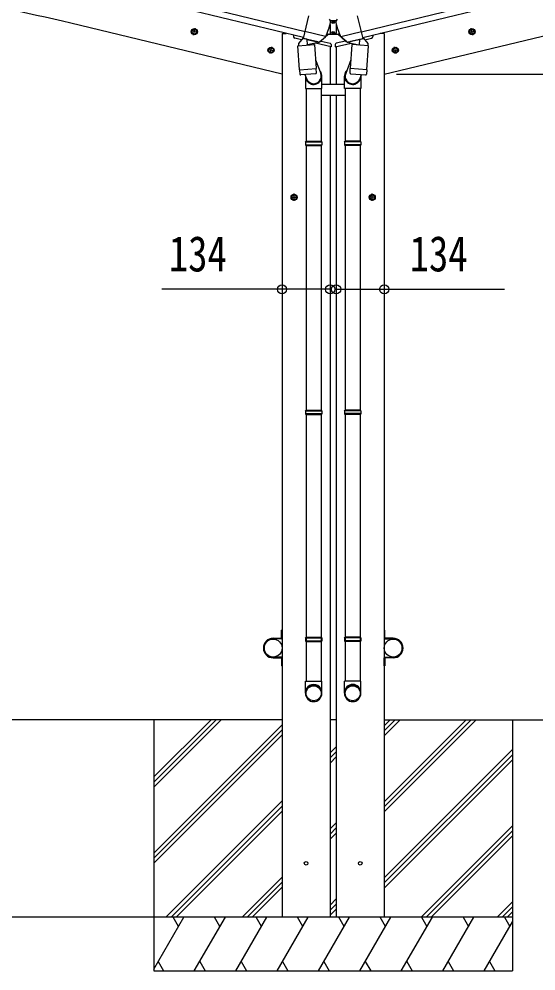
# Model space of a CAD drawing. Units: millimetres, scale not verified. Extents: x -12615 to 12615, y -8910 to 8910.
# Drawn here: x -7328 to -5886, y -4915 to -2262 of the extents above; entities that cross this region are included whole.
import ezdxf
from ezdxf.enums import TextEntityAlignment as Align

# ---------------------------------------------------------------- set-up
doc = ezdxf.new("R2010")
doc.units = ezdxf.units.MM
doc.header["$LTSCALE"] = 50
for name, color, linetype in [('0-5_YKK_13', 4, 'Continuous'), ('0-6_YKK_A1', 4, 'Continuous'), ('0-7_YKK_D', 6, 'Continuous')]:
    doc.layers.add(name, color=color, linetype=linetype)
doc.styles.add('ＭＳ ゴシック', font='')
doc.styles.get('ＭＳ ゴシック').set_extended_font_data('MS Gothic')

msp = doc.modelspace()

# ---------------------------------------------------------------- linework, layer by layer
at = {"layer": '0-5_YKK_13'}
for p, q in [((-6463.21, -2261.82), (-6459.36, -2268.12)), ((-6460.44, -2276.73), (-6460.44, -2301.2)), ((-6459.4, -2268.58), (-6459.19, -2266.7)), ((-6458.99, -2270.4), (-6459.27, -2271.55)), ((-6444.69, -2266.7), (-6459.19, -2266.7)), ((-6450.68, -2271.42), (-6449.84, -2271.42)), ((-6444.89, -2270.4), (-6444.61, -2271.55)), ((-6444.48, -2268.58), (-6444.69, -2266.7)), ((-6440.67, -2261.82), (-6444.53, -2268.12)), ((-6443.44, -2276.73), (-6443.44, -2301.2)), ((-6829.45, -2299.57), (-6848.9, -2294.9)), ((-6846.47, -2295.48), (-6841.31, -2290.04)), ((-6844.34, -2302.68), (-6846.47, -2295.48)), ((-6841.51, -2306.96), (-6836.84, -2287.51)), ((-6841.31, -2290.04), (-6834.01, -2291.79)), ((-6834.01, -2291.79), (-6831.88, -2298.99)), ((-6562.42, -2306.91), (-6562.42, -2310.23)), ((-6473.05, -2310.7), (-6530.55, -2296.9)), ((-6486.49, -2323.82), (-6465.44, -2305.2)), ((-6472.01, -2309.01), (-6466.43, -2304.08)), ((-6465.44, -2303.7), (-6458.98, -2303.7)), ((-6438.44, -2305.2), (-6465.44, -2305.2)), ((-6458.69, -2304.2), (-6460.44, -2301.2)), ((-6458.69, -2304.2), (-6445.19, -2304.2)), ((-6450.68, -2300.12), (-6449.84, -2300.12)), ((-6445.19, -2304.2), (-6443.44, -2301.2)), ((-6444.9, -2303.7), (-6438.44, -2303.7)), ((-6417.39, -2323.82), (-6438.44, -2305.2)), ((-6431.87, -2309.01), (-6437.45, -2304.08)), ((-6430.83, -2310.7), (-6373.33, -2296.9)), ((-6341.46, -2306.91), (-6341.46, -2310.23)), ((-6074.43, -2299.57), (-6054.98, -2294.9)), ((-6069.87, -2291.79), (-6072, -2298.99)), ((-6062.57, -2290.04), (-6069.87, -2291.79)), ((-6062.37, -2306.96), (-6067.04, -2287.51)), ((-6057.41, -2295.48), (-6062.57, -2290.04)), ((-6059.54, -2302.68), (-6057.41, -2295.48)), ((-6540.09, -2319.53), (-6558.59, -2315.09)), ((-6550.12, -2336.26), (-6504.43, -2333.06)), ((-6535.71, -2314.49), (-6549.02, -2329.81)), ((-6549.02, -2329.81), (-6548.58, -2336.15)), ((-6534.76, -2314.43), (-6535.71, -2314.49)), ((-6531.68, -2316.9), (-6533.21, -2316.53)), ((-6494.97, -2325.71), (-6531.68, -2316.9)), ((-6525.73, -2318.72), (-6524.71, -2333.33)), ((-6497.52, -2327.72), (-6523.33, -2334.15)), ((-6506.21, -2329.88), (-6505.98, -2333.17)), ((-6504.43, -2333.06), (-6499.76, -2399.9)), ((-6457.87, -2339.27), (-6501.68, -2328.75)), ((-6492.61, -2326.18), (-6500.13, -2324.38)), ((-6496.81, -2325.94), (-6496.76, -2326.68)), ((-6493.44, -2326.08), (-6494.97, -2325.71)), ((-6489.9, -2325.61), (-6473.52, -2311.12)), ((-6485.89, -2323.29), (-6460.17, -2329.46)), ((-6457.87, -2332.38), (-6457.87, -2339.27)), ((-6446.01, -2339.27), (-6402.2, -2328.75)), ((-6446.01, -2332.38), (-6446.01, -2339.27)), ((-6417.99, -2323.29), (-6443.71, -2329.46)), ((-6413.98, -2325.61), (-6430.36, -2311.12)), ((-6411.27, -2326.18), (-6403.75, -2324.38)), ((-6410.44, -2326.08), (-6408.91, -2325.71)), ((-6408.91, -2325.71), (-6372.2, -2316.9)), ((-6407.07, -2325.94), (-6407.12, -2326.68)), ((-6406.36, -2327.72), (-6380.55, -2334.15)), ((-6399.45, -2333.06), (-6404.12, -2399.9)), ((-6353.76, -2336.26), (-6399.45, -2333.06)), ((-6397.67, -2329.88), (-6397.9, -2333.17)), ((-6378.15, -2318.72), (-6379.18, -2333.33)), ((-6372.2, -2316.9), (-6370.67, -2316.53)), ((-6369.12, -2314.43), (-6368.18, -2314.49)), ((-6368.18, -2314.49), (-6354.86, -2329.81)), ((-6363.79, -2319.53), (-6345.29, -2315.09)), ((-6354.86, -2329.81), (-6355.31, -2336.15)), ((-6615.53, -2350.93), (-6634.98, -2346.26)), ((-6632.55, -2346.84), (-6627.39, -2341.4)), ((-6630.42, -2354.04), (-6632.55, -2346.84)), ((-6627.59, -2358.32), (-6622.92, -2338.87)), ((-6627.39, -2341.4), (-6620.09, -2343.15)), ((-6620.09, -2343.15), (-6617.96, -2350.34)), ((-6545.45, -2403.1), (-6550.12, -2336.26)), ((-6358.43, -2403.1), (-6353.76, -2336.26)), ((-6288.35, -2350.93), (-6268.9, -2346.26)), ((-6283.79, -2343.15), (-6285.92, -2350.34)), ((-6276.49, -2341.4), (-6283.79, -2343.15)), ((-6276.29, -2358.32), (-6280.96, -2338.87)), ((-6271.33, -2346.84), (-6276.49, -2341.4)), ((-6273.46, -2354.04), (-6271.33, -2346.84)), ((-6501.49, -2375.13), (-6486.8, -2413.69)), ((-6402.39, -2375.13), (-6417.08, -2413.69)), ((-6545.45, -2403.1), (-6499.76, -2399.9)), ((-6545.44, -2403.09), (-6544.55, -2415.79)), ((-6498.9, -2412.37), (-6499.77, -2399.9)), ((-6499.3, -2413.72), (-6499.29, -2413.72)), ((-6404.98, -2412.37), (-6404.11, -2399.9)), ((-6404.58, -2413.72), (-6404.59, -2413.72)), ((-6358.43, -2403.1), (-6404.12, -2399.9)), ((-6358.45, -2403.09), (-6359.33, -2415.79)), ((-6500.74, -2414.5), (-6542.44, -2417.42)), ((-6530.83, -2416.61), (-6526.28, -2427.93)), ((-6529.43, -2421.11), (-6529.43, -2455.77)), ((-6483.43, -2455.77), (-6483.43, -2421.42)), ((-6420.45, -2455.77), (-6420.45, -2421.42)), ((-6403.14, -2414.5), (-6361.44, -2417.42)), ((-6373.05, -2416.61), (-6377.6, -2427.93)), ((-6374.45, -2421.11), (-6374.45, -2455.77)), ((-6529.43, -2455.77), (-6483.43, -2455.77)), ((-6527.43, -2455.77), (-6527.43, -2602.47)), ((-6485.43, -2455.77), (-6485.43, -2602.47)), ((-6420.45, -2444.12), (-6483.43, -2444.12)), ((-6374.45, -2455.77), (-6420.45, -2455.77)), ((-6418.45, -2455.77), (-6418.45, -2602.47)), ((-6376.45, -2455.77), (-6376.45, -2602.47)), ((-6485.43, -2474.12), (-6418.45, -2474.12)), ((-6529.43, -2604.47), (-6528.43, -2602.47)), ((-6529.43, -2604.47), (-6483.43, -2604.47)), ((-6529.43, -2604.47), (-6529.43, -2612.47)), ((-6529.43, -2612.47), (-6483.43, -2612.47)), ((-6529.43, -2612.47), (-6528.43, -2614.47)), ((-6528.43, -2602.47), (-6484.43, -2602.47)), ((-6528.43, -2614.47), (-6484.43, -2614.47)), ((-6527.43, -2614.47), (-6527.43, -3351.65)), ((-6485.43, -2614.47), (-6485.43, -3351.65)), ((-6483.43, -2604.47), (-6484.43, -2602.47)), ((-6420.45, -2604.47), (-6419.45, -2602.47)), ((-6374.45, -2604.47), (-6420.45, -2604.47)), ((-6374.45, -2612.47), (-6420.45, -2612.47)), ((-6375.45, -2602.47), (-6419.45, -2602.47)), ((-6375.45, -2614.47), (-6419.45, -2614.47)), ((-6418.45, -2614.47), (-6418.45, -3351.65)), ((-6376.45, -2614.47), (-6376.45, -3351.65)), ((-6374.45, -2604.47), (-6375.45, -2602.47)), ((-6374.45, -2612.47), (-6375.45, -2614.47)), ((-6374.45, -2604.47), (-6374.45, -2612.47)), ((-6570.92, -2758.51), (-6550.92, -2758.51)), ((-6567.42, -2754.76), (-6560.92, -2751)), ((-6560.92, -2768.51), (-6560.92, -2748.51)), ((-6560.92, -2751), (-6554.42, -2754.76)), ((-6554.42, -2754.76), (-6554.42, -2762.26)), ((-6332.96, -2758.51), (-6352.96, -2758.51)), ((-6342.96, -2751), (-6349.46, -2754.76)), ((-6349.46, -2754.76), (-6349.46, -2762.26)), ((-6342.96, -2768.51), (-6342.96, -2748.51)), ((-6336.46, -2754.76), (-6342.96, -2751)), ((-6554.42, -2762.26), (-6560.92, -2766.01)), ((-6349.46, -2762.26), (-6342.96, -2766.01)), ((-6529.43, -3353.65), (-6528.43, -3351.65)), ((-6529.43, -3353.65), (-6483.43, -3353.65)), ((-6529.43, -3353.65), (-6529.43, -3361.65)), ((-6529.43, -3361.65), (-6483.43, -3361.65)), ((-6529.43, -3361.65), (-6528.43, -3363.65)), ((-6528.43, -3351.65), (-6484.43, -3351.65)), ((-6528.43, -3363.65), (-6484.43, -3363.65)), ((-6527.43, -3363.65), (-6527.43, -4106.84)), ((-6485.43, -3363.65), (-6485.43, -4106.84)), ((-6483.43, -3353.65), (-6484.43, -3351.65)), ((-6420.45, -3353.65), (-6419.45, -3351.65)), ((-6374.45, -3353.65), (-6420.45, -3353.65)), ((-6374.45, -3361.65), (-6420.45, -3361.65)), ((-6375.45, -3351.65), (-6419.45, -3351.65)), ((-6375.45, -3363.65), (-6419.45, -3363.65)), ((-6418.45, -3363.65), (-6418.45, -4106.84)), ((-6376.45, -3363.65), (-6376.45, -4106.84)), ((-6374.45, -3353.65), (-6375.45, -3351.65)), ((-6374.45, -3361.65), (-6375.45, -3363.65)), ((-6374.45, -3353.65), (-6374.45, -3361.65)), ((-6594.42, -3965), (-6596.42, -3965)), ((-6596.42, -3987.7), (-6596.42, -3965)), ((-6594.42, -3965), (-6594.42, -3987.7)), ((-6309.46, -3965), (-6307.46, -3965)), ((-6309.46, -3965), (-6309.46, -3987.7)), ((-6307.46, -3987.7), (-6307.46, -3965)), ((-6619.42, -3987.7), (-6596.42, -3987.7)), ((-6596.42, -3989.7), (-6619.42, -3989.7)), ((-6529.43, -3986.84), (-6528.43, -3984.84)), ((-6529.43, -3986.84), (-6483.43, -3986.84)), ((-6529.43, -3986.84), (-6529.43, -3994.84)), ((-6529.43, -3994.84), (-6483.43, -3994.84)), ((-6529.43, -3994.84), (-6528.43, -3996.84)), ((-6528.43, -3984.84), (-6484.43, -3984.84)), ((-6528.43, -3996.84), (-6484.43, -3996.84)), ((-6527.43, -3996.84), (-6527.43, -4106.84)), ((-6485.43, -3996.84), (-6485.43, -4106.84)), ((-6483.43, -3986.84), (-6484.43, -3984.84)), ((-6420.45, -3986.84), (-6419.45, -3984.84)), ((-6374.45, -3986.84), (-6420.45, -3986.84)), ((-6374.45, -3994.84), (-6420.45, -3994.84)), ((-6375.45, -3984.84), (-6419.45, -3984.84)), ((-6375.45, -3996.84), (-6419.45, -3996.84)), ((-6418.45, -3996.84), (-6418.45, -4106.84)), ((-6376.45, -3996.84), (-6376.45, -4106.84)), ((-6374.45, -3986.84), (-6375.45, -3984.84)), ((-6374.45, -3994.84), (-6375.45, -3996.84)), ((-6374.45, -3986.84), (-6374.45, -3994.84)), ((-6284.46, -3987.7), (-6307.46, -3987.7)), ((-6307.46, -3989.7), (-6284.46, -3989.7)), ((-6596.42, -4040.3), (-6619.42, -4040.3)), ((-6619.42, -4042.3), (-6596.42, -4042.3)), ((-6596.42, -4042.3), (-6596.42, -4065)), ((-6594.42, -4065), (-6594.42, -4042.3)), ((-6309.46, -4065), (-6309.46, -4042.3)), ((-6307.46, -4040.3), (-6284.46, -4040.3)), ((-6307.46, -4042.3), (-6307.46, -4065)), ((-6284.46, -4042.3), (-6307.46, -4042.3)), ((-6594.42, -4065), (-6596.42, -4065)), ((-6309.46, -4065), (-6307.46, -4065)), ((-6529.43, -4140.98), (-6529.43, -4106.84)), ((-6529.43, -4106.84), (-6483.43, -4106.84)), ((-6483.43, -4140.98), (-6483.43, -4106.84)), ((-6420.45, -4140.98), (-6420.45, -4106.84)), ((-6374.45, -4106.84), (-6420.45, -4106.84)), ((-6374.45, -4140.98), (-6374.45, -4106.84))]:
    msp.add_line(p, q, dxfattribs=at)
for points in [[(-6525.41, -2318.31), (-6535.13, -2315.97), (-6519.98, -2252.86)], [(-6378.47, -2318.31), (-6368.75, -2315.97), (-6383.9, -2252.86)], [(-6453.2, -2270.58), (-6454.04, -2270.58), (-6454.04, -2271.42), (-6453.2, -2271.42)], [(-6451.52, -2269.74), (-6451.52, -2268.9), (-6452.36, -2268.9), (-6452.36, -2269.74)], [(-6452.36, -2272.26), (-6452.36, -2273.1), (-6451.52, -2273.1), (-6451.52, -2272.26)], [(-6449.84, -2271.42), (-6449.84, -2270.58), (-6450.68, -2270.58)], [(-6831.88, -2298.99), (-6837.04, -2304.43), (-6844.34, -2302.68)], [(-6453.2, -2299.28), (-6454.04, -2299.28), (-6454.04, -2300.12), (-6453.2, -2300.12)], [(-6451.52, -2298.44), (-6451.52, -2297.6), (-6452.36, -2297.6), (-6452.36, -2298.44)], [(-6452.36, -2300.96), (-6452.36, -2301.8), (-6451.52, -2301.8), (-6451.52, -2300.96)], [(-6449.84, -2300.12), (-6449.84, -2299.28), (-6450.68, -2299.28)], [(-6072, -2298.99), (-6066.84, -2304.43), (-6059.54, -2302.68)], [(-6525.41, -2318.31), (-6525.17, -2318.46), (-6500.41, -2324.4), (-6500.13, -2324.38)], [(-6472.78, -2310.13), (-6473.36, -2310.97), (-6473.52, -2311.12)], [(-6431.1, -2310.13), (-6430.52, -2310.97), (-6430.36, -2311.12)], [(-6378.47, -2318.31), (-6378.71, -2318.46), (-6403.47, -2324.4), (-6403.75, -2324.38)], [(-6617.96, -2350.34), (-6623.12, -2355.79), (-6630.42, -2354.04)], [(-6285.92, -2350.34), (-6280.76, -2355.79), (-6273.46, -2354.04)], [(-6483.43, -2604.47), (-6483.43, -2612.47), (-6484.43, -2614.47)], [(-6420.45, -2604.47), (-6420.45, -2612.47), (-6419.45, -2614.47)], [(-6560.92, -2766.01), (-6567.42, -2762.26), (-6567.42, -2754.76)], [(-6342.96, -2766.01), (-6336.46, -2762.26), (-6336.46, -2754.76)], [(-6483.43, -3353.65), (-6483.43, -3361.65), (-6484.43, -3363.65)], [(-6420.45, -3353.65), (-6420.45, -3361.65), (-6419.45, -3363.65)], [(-6483.43, -3986.84), (-6483.43, -3994.84), (-6484.43, -3996.84)], [(-6420.45, -3986.84), (-6420.45, -3994.84), (-6419.45, -3996.84)]]:
    msp.add_lwpolyline(points, dxfattribs=at)
for centre, radius in [((-6451.94, -2271), 3.5), ((-6839.18, -2297.23), 8.5), ((-6839.18, -2297.23), 7.7), ((-6839.18, -2297.23), 6.5), ((-6451.94, -2299.7), 3.5), ((-6064.7, -2297.23), 8.5), ((-6064.7, -2297.23), 7.7), ((-6064.7, -2297.23), 6.5), ((-6625.26, -2348.59), 8.5), ((-6625.26, -2348.59), 7.7), ((-6625.26, -2348.59), 6.5), ((-6278.63, -2348.59), 8.5), ((-6278.63, -2348.59), 7.7), ((-6278.63, -2348.59), 6.5), ((-6560.92, -2758.51), 8.5), ((-6560.92, -2758.51), 7.7), ((-6560.92, -2758.51), 6.5), ((-6342.96, -2758.51), 8.5), ((-6342.96, -2758.51), 7.7), ((-6342.96, -2758.51), 6.5), ((-6619.42, -4015), 25), ((-6284.46, -4015), 25), ((-6527.42, -4615), 5), ((-6376.46, -4615), 5)]:
    msp.add_circle(centre, radius, dxfattribs=at)
for centre, radius, start, end in [((-6656.07, -2224.3), 202.4, 334.90875, 346.5), ((-6453.2, -2269.74), 0.84, 270, 0), ((-6453.2, -2272.26), 0.84, 0, 90), ((-6450.68, -2269.74), 0.84, 180, 270), ((-6450.68, -2272.26), 0.84, 90, 180), ((-6247.81, -2224.3), 202.4, 193.5, 205.09125), ((-6465.44, -2305.2), 1.5, 90, 131.5), ((-6453.2, -2298.44), 0.84, 270, 0), ((-6453.2, -2300.96), 0.84, 0, 90), ((-6450.68, -2298.44), 0.84, 180, 270), ((-6450.68, -2300.96), 0.84, 90, 180), ((-6438.44, -2305.2), 1.5, 48.5, 90), ((-6557.42, -2310.23), 5, 180, 256.5), ((-6533.09, -2316.04), 0.5, 221.23754, 256.5), ((-6526.33, -2318.8), 0.604, 7.79405, 79.40158), ((-6523.68, -2333.18), 1.03, 188.03431, 289.96103), ((-6497.76, -2326.75), 1, 284, 4), ((-6496.31, -2325.9), 0.5, 76.5, 184), ((-6493.33, -2325.59), 0.5, 256.5, 291.76246), ((-6487.48, -2322.7), 1.5, 244.36198, 311.5), ((-6460.87, -2332.38), 3, 0, 76.5), ((-6443.01, -2332.38), 3, 103.5, 180), ((-6416.4, -2322.7), 1.5, 228.5, 295.63802), ((-6410.55, -2325.59), 0.5, 248.23754, 283.5), ((-6407.57, -2325.9), 0.5, 356, 103.5), ((-6406.12, -2326.75), 1, 176, 256), ((-6380.2, -2333.18), 1.03, 250.03897, 351.96569), ((-6377.56, -2318.8), 0.604, 100.59842, 172.20595), ((-6370.79, -2316.04), 0.5, 283.5, 318.76246), ((-6346.46, -2310.23), 5, 283.5, 0), ((-6500.88, -2412.51), 2, 274, 322.59038), ((-6500.84, -2412.54), 1.95, 322.52234, 4.95983), ((-6403.04, -2412.54), 1.95, 175.04017, 217.47766), ((-6403, -2412.51), 2, 217.40962, 266), ((-6542.58, -2415.43), 2, 190.53157, 274), ((-6513.43, -2421.42), 30, 0, 2.54858), ((-6390.45, -2421.42), 30, 177.45142, 180), ((-6361.3, -2415.43), 2, 266, 349.46843), ((-6619.42, -4015), 27.3, 90, 270), ((-6619.42, -4015), 25.3, 90, 270), ((-6596.42, -3987.7), 2, 270, 0), ((-6307.46, -3987.7), 2, 180, 270), ((-6284.46, -4015), 27.3, 270, 90), ((-6284.46, -4015), 25.3, 270, 90), ((-6596.42, -4042.3), 2, 0, 90), ((-6307.46, -4042.3), 2, 90, 180)]:
    msp.add_arc(centre, radius, start, end, dxfattribs=at)
for centre, major_axis, ratio, start_param, end_param in [((-6461.91, -2269.68), (1.57, -2.57), 0.99628, 0.7835347, 1.5707963), ((-6441.97, -2269.68), (-1.57, -2.57), 0.99628, 4.712389, 5.4996506), ((-6491.91, -2323.26), (0.73, -2.92), 0.997631, 5.8041905, 5.8929484), ((-6491.94, -2323.13), (-2.63, 3.16), 0.650902, 2.1145521, 2.1873627), ((-6491.89, -2323.36), (0.73, -2.92), 0.997631, 5.965759, 6.7621801), ((-6411.99, -2323.36), (-0.73, -2.92), 0.997631, 5.8041905, 6.6006116), ((-6411.94, -2323.13), (2.63, 3.16), 0.650902, 4.0958226, 4.1686332), ((-6411.97, -2323.26), (-0.73, -2.92), 0.997631, 0.3902369, 0.4789948), ((-6506.43, -2421.11), (-23, 0), 0.996195, 6.2410469, 10.2078137), ((-6506.43, -2421.11), (-21, 0), 0.996195, 0.3319459, 3.5045169), ((-6397.45, -2421.11), (23, 0), 0.996195, 2.3585569, 6.3253237), ((-6397.45, -2421.11), (21, 0), 0.996195, 2.7786684, 5.9512394), ((-6506.43, -4139.24), (23, 0), 0.996195, 6.2831853, 9.424778), ((-6506.43, -4140.98), (23, 0), 0.996195, 6.2831853, 9.424778), ((-6397.45, -4139.24), (-23, 0), 0.996195, 3.1415927, 6.2831853), ((-6397.45, -4140.98), (-23, 0), 0.996195, 3.1415927, 6.2831853), ((-6506.43, -4140.98), (0, -23.43), 0.981806, 4.712389, 7.8539816), ((-6397.45, -4140.98), (0, -23.43), 0.981806, 4.712389, 7.8539816)]:
    msp.add_ellipse(centre, major_axis=major_axis, ratio=ratio, start_param=start_param, end_param=end_param, dxfattribs=at)
for centre, major_axis in [((-6506.43, -4140.98), (-21, 0)), ((-6397.45, -4140.98), (21, 0))]:
    msp.add_ellipse(centre, major_axis=major_axis, ratio=0.996195, dxfattribs=at)
at = {"layer": '0-6_YKK_A1'}
for p, q in [((-6534.59, -2313.72), (-7017.55, -2196.41)), ((-6530.49, -2297.17), (-7013.53, -2179.85)), ((-6373.39, -2297.17), (-5890.35, -2179.85)), ((-6369.29, -2313.72), (-5886.33, -2196.41)), ((-6594.42, -2415.13), (-7183.21, -2273.77)), ((-6309.46, -2415.13), (-5720.68, -2273.77)), ((-6594.42, -2302.01), (-6594.42, -4765.01)), ((-6594.42, -2302.01), (-6582.8, -2302.01)), ((-6309.46, -2302.01), (-6321.08, -2302.01)), ((-6309.46, -2302.01), (-6309.46, -4765.01)), ((-6460.42, -2338.66), (-6460.42, -2444.12)), ((-6443.46, -2338.66), (-6443.46, -2444.12)), ((-6460.42, -2474.12), (-6460.42, -4765.01)), ((-6443.46, -2474.12), (-6443.46, -4765.01)), ((-6594.42, -4215), (-8307.63, -4215)), ((-6951.94, -4215), (-6951.94, -4915)), ((-6951.94, -4374.37), (-6792.57, -4215)), ((-6951.94, -4388.51), (-6778.43, -4215)), ((-6951.94, -4402.65), (-6764.29, -4215)), ((-6443.44, -4215), (-6460.44, -4215)), ((-6309.46, -4215), (-4300.11, -4215)), ((-6309.46, -4471.78), (-6052.68, -4215)), ((-6309.46, -4443.5), (-6080.96, -4215)), ((-6309.46, -4457.64), (-6066.82, -4215)), ((-6309.46, -4259.65), (-6264.81, -4215)), ((-6309.46, -4245.51), (-6278.95, -4215)), ((-6309.46, -4231.37), (-6293.09, -4215)), ((-5951.94, -4215), (-5951.94, -4915)), ((-6951.94, -4586.5), (-6594.42, -4228.98)), ((-6951.94, -4600.64), (-6594.42, -4243.13)), ((-6951.94, -4614.78), (-6594.42, -4257.27)), ((-6460.44, -4307.14), (-6443.44, -4290.14)), ((-6309.46, -4655.63), (-5951.94, -4298.11)), ((-6460.44, -4321.28), (-6443.44, -4304.28)), ((-6460.44, -4335.42), (-6443.44, -4318.42)), ((-6309.46, -4669.77), (-5951.94, -4312.25)), ((-6309.46, -4683.91), (-5951.94, -4326.4)), ((-6918.31, -4765), (-6594.42, -4441.12)), ((-6904.17, -4765), (-6594.42, -4455.26)), ((-6890.02, -4765), (-6594.42, -4469.4)), ((-6460.44, -4519.27), (-6443.44, -4502.27)), ((-6206.7, -4765), (-5951.94, -4510.24)), ((-6460.44, -4533.41), (-6443.44, -4516.41)), ((-6460.44, -4547.55), (-6443.44, -4530.55)), ((-6192.56, -4765), (-5951.94, -4524.39)), ((-6178.41, -4765), (-5951.94, -4538.53)), ((-6706.18, -4765), (-6594.42, -4653.25)), ((-6692.03, -4765), (-6594.42, -4667.39)), ((-6677.89, -4765), (-6594.42, -4681.53)), ((-6460.44, -4731.4), (-6443.44, -4714.4)), ((-5994.56, -4765), (-5951.94, -4722.38)), ((-6460.44, -4745.54), (-6443.44, -4728.54)), ((-6460.44, -4759.68), (-6443.44, -4742.68)), ((-5980.42, -4765), (-5951.94, -4736.52)), ((-5951.94, -4765), (-6951.94, -4765)), ((-6951.94, -4910.21), (-6868.1, -4765)), ((-6883.1, -4790.98), (-6898.11, -4765)), ((-6839.24, -4915), (-6752.63, -4765)), ((-6767.63, -4790.98), (-6782.64, -4765)), ((-6723.77, -4915), (-6637.16, -4765)), ((-6652.16, -4790.98), (-6667.17, -4765)), ((-6608.3, -4915), (-6521.69, -4765)), ((-6536.69, -4790.98), (-6551.7, -4765)), ((-6492.83, -4915), (-6406.22, -4765)), ((-6421.22, -4790.98), (-6436.23, -4765)), ((-6377.36, -4915), (-6290.75, -4765)), ((-6305.75, -4790.98), (-6320.75, -4765)), ((-6261.89, -4915), (-6175.28, -4765)), ((-6205.28, -4765), (-6190.28, -4790.98)), ((-6146.42, -4915), (-6059.81, -4765)), ((-6089.81, -4765), (-6074.81, -4790.98)), ((-5974.34, -4765), (-5959.34, -4790.98)), ((-5966.28, -4765), (-5951.94, -4750.66)), ((-6030.95, -4915), (-5951.94, -4778.16)), ((-6939.71, -4889.02), (-6924.71, -4915)), ((-6824.24, -4889.02), (-6809.24, -4915)), ((-6708.77, -4889.02), (-6693.77, -4915)), ((-6593.3, -4889.02), (-6578.3, -4915)), ((-6477.83, -4889.02), (-6462.83, -4915)), ((-6362.36, -4889.02), (-6347.36, -4915)), ((-6246.89, -4889.02), (-6231.89, -4915)), ((-6131.42, -4889.02), (-6116.42, -4915)), ((-6015.95, -4889.02), (-6000.95, -4915)), ((-6951.94, -4915), (-5951.94, -4915))]:
    msp.add_line(p, q, dxfattribs=at)
msp.add_arc((-8425.15, -7446.83), 5320.05, 76.5, 85, dxfattribs=at)
at = {"layer": '0-7_YKK_D'}
for p, q in [((-6275.66, -2415.13), (-5644.85, -2415.13)), ((-6952.94, -4765), (-9260, -4765))]:
    msp.add_line(p, q, dxfattribs=at)
for points in [[(-6460.44, -3015.12), (-6594.42, -3015.12), (-6930.22, -3015.12)], [(-6443.57, -3014.99), (-6309.57, -3014.98), (-5973.77, -3014.96)]]:
    msp.add_lwpolyline(points, dxfattribs=at)
for centre in [(-6594.42, -3015.12), (-6460.44, -3015.12), (-6443.57, -3014.99), (-6309.57, -3014.98)]:
    msp.add_circle(centre, 12.75, dxfattribs=at)

# ---------------------------------------------------------------- texts
at = {"layer": '0-7_YKK_D', "style": 'ＭＳ ゴシック', "width": 0.8}
msp.add_text('134', height=98.97, dxfattribs=at).set_placement((-6910.22, -2995.12), align=Align.BOTTOM_LEFT)
msp.add_text('134', height=98.97, rotation=0.004, dxfattribs=at).set_placement((-6238.57, -2994.98), align=Align.BOTTOM_LEFT)

doc.saveas('drawing.dxf')
